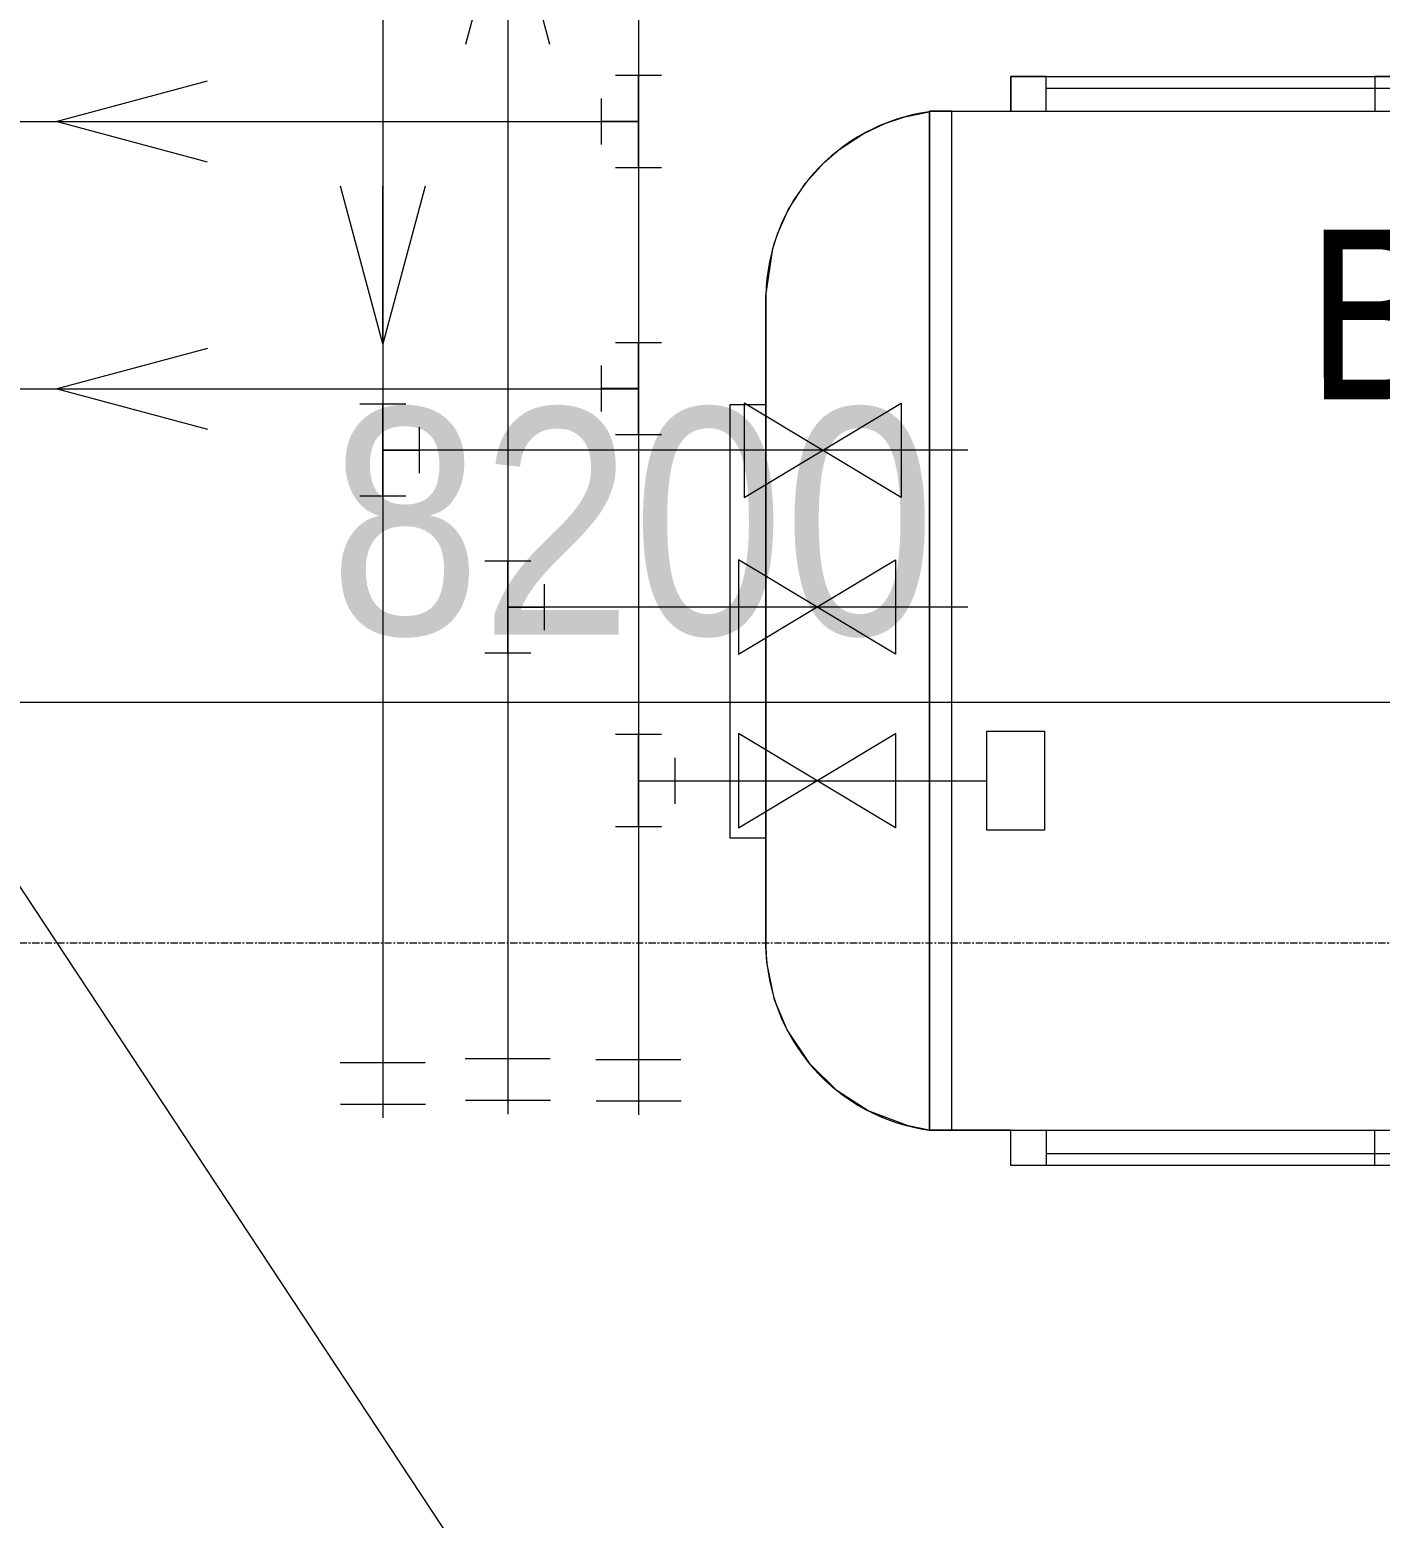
# Model space of a CAD drawing. Header units: millimetres. Extents: x 27447 to 251759, y -15958 to 82948.
# Drawn here: x 86576 to 88962, y 27421 to 30050 of the extents above; entities that cross this region are included whole.
import ezdxf

# ---------------------------------------------------------------- set-up
doc = ezdxf.new("R2010")
doc.units = ezdxf.units.MM
doc.linetypes.add('Grid Line', pattern=[22.225, 12.7, -3.175, 3.175, -3.175])
for name, color, linetype, lineweight in [('A-ANNO-DIMS', 211, 'Continuous', 9), ('A-ANNO-DIMS-160', 211, 'Continuous', 9), ('G-IMPT', 8, 'Continuous', 9), ('G-IMPT-3', 7, 'Continuous', 9), ('M-EQPM', 50, 'Continuous', 9), ('S-GRID-1', 1, 'Grid Line', 9)]:
    doc.layers.add(name, color=color, linetype=linetype, lineweight=lineweight)
doc.styles.add('UTM Avo', font='UTM Avo.ttf', dxfattribs={"width": 0.9, "height": 400})
doc.styles.add('VNI-Helve-Condense', font='VHELVCN.TTF', dxfattribs={"height": 300})
doc.dimstyles.new('1_Dim_chi_tiet_2_5', dxfattribs={"dimscale": 304.8, "dimtxt": 399.720379, "dimasz": 0.629921, "dimexe": 0.524934, "dimexo": 0.0625, "dimgap": 0.052493, "dimtad": 1, "dimdec": 0, "dimrnd": 5, "dimzin": 0, "dimdsep": 46, "dimtxsty": 'UTM Avo', "dimblk1": 'OBLIQUE', "dimblk2": 'OBLIQUE', "dimsah": 1, "dimcen": 0.09, "dimdle": 0.524934, "dimazin": 0, "dimtfac": 1, "dimtdec": 4, "dimtix": 1, "dimtmove": 0, "dimatfit": 3, "dimfxl": 1.049869, "dimfxlon": 1, "dimtvp": 1, "dimtolj": 1, "dimtzin": 0, "dimarcsym": 2})

# ---------------------------------------------------------------- blocks, each defined once
blk = doc.blocks.new('TKTC_BON NUOC MAI_260130 - TKTC_BON NUOC MAI_260130_dwg_T-3426654-TKCS_MB TUM MÁI')
at = {"layer": 'G-IMPT'}
for p, q in [((-100, -50), (-100, 50)), ((100, -50), (100, 50)), ((-100, 0), (100, 0)), ((0, 0), (0, -80)), ((-50, -80), (50, -80))]:
    blk.add_line(p, q, dxfattribs=at)
blk = doc.blocks.new('TKTC_BON NUOC MAI_260130 - TKTC_BON NUOC MAI_260130_dwg_V-3426651-TKCS_MB TUM MÁI')
at = {"layer": 'G-IMPT', "flags": 128}
blk.add_lwpolyline([(115.7, -69.4), (-115.7, 69.4), (-115.7, -69.4), (115.7, 69.4)], close=True, dxfattribs=at)
blk = doc.blocks.new('TKTC_BON NUOC MAI_260130 - TKTC_BON NUOC MAI_260130_dwg_AR-3426652-TKCS_MB TUM MÁI')
at = {"layer": 'G-IMPT'}
blk.add_line((96.6, 0), (-96.6, 0), dxfattribs=at)
at = {"layer": 'G-IMPT', "flags": 128}
blk.add_lwpolyline([(-96.6, 51.8), (96.6, 0), (-96.6, -51.8)], dxfattribs=at)
blk = doc.blocks.new('TKTC_BON NUOC MAI_260130 - TKTC_BON NUOC MAI_260130_dwg_T-3426665-TKCS_MB TUM MÁI')
at = {"layer": 'G-IMPT'}
for p, q in [((-100, -50), (-100, 50)), ((100, -50), (100, 50)), ((-100, 0), (100, 0)), ((0, 0), (0, -80)), ((-50, -80), (50, -80))]:
    blk.add_line(p, q, dxfattribs=at)
blk = doc.blocks.new('TKTC_BON NUOC MAI_260130 - TKTC_BON NUOC MAI_260130_dwg_AR-3426666-TKCS_MB TUM MÁI')
at = {"layer": 'G-IMPT'}
blk.add_line((96.6, 0), (-96.6, 0), dxfattribs=at)
at = {"layer": 'G-IMPT', "flags": 128}
blk.add_lwpolyline([(-96.6, 51.8), (96.6, 0), (-96.6, -51.8)], dxfattribs=at)
blk = doc.blocks.new('TKTC_BON NUOC MAI_260130 - TKTC_BON NUOC MAI_260130_dwg_bon 10m3-V13-TKCS_MB TUM MÁI')
at = {"layer": 'G-IMPT'}
for p, q in [((-110990.7, -828001.2), (-112714.5, -828001.2)), ((-110928.4, -828001.2), (-109214.6, -828001.2)), ((-112921.1, -828042.5), (-112921.1, -829841.3)), ((-112881.1, -828041.3), (-111695.7, -828041.3)), ((-111655.9, -828041.4), (-110262.6, -828041.4)), ((-110222.7, -828041.5), (-109048.3, -828041.5)), ((-109008.6, -829841.4), (-109008.6, -828042.6)), ((-113209.8, -828367.6), (-113209.8, -829516.3)), ((-108719.9, -828367.6), (-108719.9, -829516.3)), ((-112881.2, -829841.3), (-111695.8, -829841.3)), ((-111656, -829841.4), (-110262.7, -829841.4)), ((-110222.9, -829841.5), (-109048.4, -829841.5)), ((-110990.8, -829883), (-112714.7, -829883)), ((-110928.5, -829883), (-109214.7, -829883))]:
    blk.add_line(p, q, dxfattribs=at)
at = {"layer": 'G-IMPT', "flags": 128}
for points in [[(-109048.5, -828041.6), (-109048.5, -828041.6), (-109008.6, -828041.6), (-109008.6, -828042.6), (-108886.8, -828068.4), (-108818.2, -828109.4), (-108761.4, -828165.5), (-108719.3, -828233.8), (-108695.2, -828308.1), (-108688.7, -828367.6), (-108688.7, -829516.3), (-108703.7, -829609.7), (-108753.8, -829708.6), (-108794.3, -829754.3), (-108841.2, -829790.9), (-108887.3, -829815.8), (-108946.9, -829835.7), (-109008.6, -829841.4), (-109008.6, -829841.6), (-109048.4, -829841.6), (-109048.4, -829841.6), (-109152.4, -829841.6), (-109152.4, -829903.9), (-112777, -829903.9), (-112777, -829841.3), (-112881.2, -829841.3), (-112881.2, -829841.3), (-112921, -829841.3), (-112958.4, -829834), (-113028.8, -829807.3), (-113083.9, -829771.7), (-113131.6, -829725.1), (-113172.3, -829664.2), (-113194.3, -829611), (-113208, -829545.5), (-113209.8, -829516.3), (-113209.8, -828367.6), (-113197.6, -828283.7), (-113188.8, -828256.7), (-113169.5, -828214.2), (-113139.6, -828168.4), (-113106.9, -828132.3), (-113080.2, -828109.2), (-113037.9, -828081.4), (-112999.8, -828063.3), (-112964.4, -828051.4), (-112921.1, -828042.5), (-112920.9, -828041.3), (-112881.1, -828041.3), (-112776.8, -828041.3), (-112776.8, -827980.3), (-109152.3, -827980.3), (-109152.3, -828041.6), (-109108.5, -828041.6), (-109048.5, -828041.6)], [(-112714.5, -828042.5), (-112714.5, -827980.3), (-112776.8, -827980.3), (-112776.8, -828042.5)], [(-112071.6, -828042.6), (-112071.6, -827980.3), (-112133.9, -827980.3), (-112133.9, -828042.6)], [(-110928.4, -828042.7), (-110928.4, -827980.4), (-110990.7, -827980.4), (-110990.7, -828042.7)], [(-109860.3, -828042.8), (-109860.3, -827980.5), (-109922.5, -827980.5), (-109922.5, -828042.8)], [(-109152.3, -828042.8), (-109152.3, -827980.5), (-109214.6, -827980.5), (-109214.6, -828042.8)], [(-111695.9, -828005.2), (-111695.9, -829878.6), (-111656, -829878.6), (-111656, -828005.2), (-111695.9, -828005.2)], [(-110222.9, -828005.3), (-110222.9, -829878.7), (-110262.7, -829878.7), (-110262.7, -828005.3), (-110222.9, -828005.3)], [(-112920.9, -828041.3), (-112920.9, -829841.3), (-112881.2, -829841.3), (-112881.2, -828041.3), (-112920.9, -828041.3)], [(-109008.6, -828041.6), (-109008.6, -829841.6), (-109048.4, -829841.6), (-109048.4, -828041.6), (-109008.6, -828041.6)], [(-113273.4, -828559.9), (-113273.4, -829324.8), (-113209.8, -829324.8), (-113209.8, -828559.9), (-113273.4, -828559.9)], [(-108656.3, -828560), (-108656.3, -829324.8), (-108719.8, -829324.8), (-108719.8, -828560), (-108656.3, -828560)], [(-112714.7, -829841.3), (-112714.7, -829903.6), (-112777, -829903.6), (-112777, -829841.3)], [(-112071.7, -829841.4), (-112071.7, -829903.6), (-112134, -829903.6), (-112134, -829841.3)], [(-110928.5, -829841.4), (-110928.5, -829903.7), (-110990.8, -829903.7), (-110990.8, -829841.4)], [(-109860.4, -829841.5), (-109860.4, -829903.8), (-109922.7, -829903.8), (-109922.7, -829841.5)], [(-109152.4, -829841.6), (-109152.4, -829903.9), (-109214.7, -829903.9), (-109214.7, -829841.6)]]:
    blk.add_lwpolyline(points, dxfattribs=at)
at = {"layer": 'G-IMPT'}
for radius in [262.8, 224.3]:
    blk.add_circle((-110959.6, -828923.5), radius, dxfattribs=at)
for centre, start, end in [((-112875.9, -828373.5), 97.7762, 178.9906), ((-109053.8, -828373.5), 1.0137, 82.2282), ((-112875.9, -829510.4), 181.0137, 262.2282), ((-109053.8, -829510.4), 277.7762, 358.9906)]:
    blk.add_arc(centre, 334, start, end, dxfattribs=at)
at = {"layer": 'G-IMPT-3', "char_height": 300, "attachment_point": 3, "rotation": 0.0784, "line_spacing_factor": 1.081022, "style": 'VNI-Helve-Condense'}
for s, insert, width in [('BOÀN NÖÔÙC', (-110379.1, -828248.1), 2128.742), ('INOX 10M3', (-110313.6, -828715.3), 2252.856)]:
    blk.add_mtext(s, dxfattribs=dict(at, insert=insert, width=width))
blk = doc.blocks.new('TKTC_BON NUOC MAI_260130 - TKTC_BON NUOC MAI_260130_dwg-3426650-TKCS_MB TUM MÁI')
at = {"layer": 'G-IMPT'}
for p, q in [((-115952.5, -828067.1), (-115952.5, -833043.5)), ((-115731.7, -828068.6), (-115731.7, -833036.5)), ((-115500.9, -828077.1), (-115500.9, -833038)), ((-118339.8, -831283), (-115500.9, -831283)), ((-116758.8, -831755.4), (-115500.9, -831755.4)), ((-114918.7, -831863.9), (-115952.5, -831863.9)), ((-114918.7, -832141.1), (-115731.7, -832141.1)), ((-115500.9, -832447.7), (-114885.4, -832447.7)), ((-115656.5, -832939), (-115806.9, -832939)), ((-115425.7, -832940.5), (-115576.1, -832940.5)), ((-115877.3, -832946), (-116027.6, -832946)), ((-115876.7, -833019.5), (-116027.1, -833019.5)), ((-115656, -833012.6), (-115806.3, -833012.6)), ((-115425.2, -833014), (-115575.6, -833014))]:
    blk.add_line(p, q, dxfattribs=at)
at = {"layer": 'G-IMPT', "flags": 128}
blk.add_lwpolyline([(-116853.2, -832242.4), (-115239.7, -834686.9), (-114774.2, -834686.9)], dxfattribs=at)
blk.add_lwpolyline([(-114885.4, -832535.2), (-114885.4, -832360.2), (-114783.5, -832360.2), (-114783.5, -832535.2)], close=True, dxfattribs=at)
at = {"extrusion": (0, 0, -1)}
for name, p, xscale, yscale, zscale, rotation in [('TKTC_BON NUOC MAI_260130 - TKTC_BON NUOC MAI_260130_dwg_AR-3426666-TKCS_MB TUM MÁI', (115731.7, -831007.9), 1.441310281865282, 1.441310281865282, -1.441310281865282, 89.99937610666927), ('TKTC_BON NUOC MAI_260130 - TKTC_BON NUOC MAI_260130_dwg_T-3426665-TKCS_MB TUM MÁI', (115500.9, -831283), 0.8132393083069472, 0.8132393083069472, -0.8132393083069472, 90.00000000000001), ('TKTC_BON NUOC MAI_260130 - TKTC_BON NUOC MAI_260130_dwg_T-3426665-TKCS_MB TUM MÁI', (115500.9, -831754.7), 0.8132393083069472, 0.8132393083069472, -0.8132393083069472, 90.00000000000001)]:
    blk.add_blockref(name, p, dxfattribs=dict(at, xscale=xscale, yscale=yscale, zscale=zscale, rotation=rotation))
blk.add_blockref('TKTC_BON NUOC MAI_260130 - TKTC_BON NUOC MAI_260130_dwg_bon 10m3-V13-TKCS_MB TUM MÁI', (-2065.9, -3223.6))
for name, p, xscale, yscale, zscale, rotation in [('TKTC_BON NUOC MAI_260130 - TKTC_BON NUOC MAI_260130_dwg_AR-3426652-TKCS_MB TUM MÁI', (-116395.8, -831283), 1.385875271024317, 1.385875271024317, 1.385875271024317, 179.999376106405), ('TKTC_BON NUOC MAI_260130 - TKTC_BON NUOC MAI_260130_dwg_AR-3426652-TKCS_MB TUM MÁI', (-115952.4, -831536.7), 1.441310281865299, 1.441310281865299, 1.441310281865299, 269.9962119138713), ('TKTC_BON NUOC MAI_260130 - TKTC_BON NUOC MAI_260130_dwg_AR-3426652-TKCS_MB TUM MÁI', (-116395.6, -831755.4), 1.385875271024317, 1.385875271024317, 1.385875271024317, 179.999376106405), ('TKTC_BON NUOC MAI_260130 - TKTC_BON NUOC MAI_260130_dwg_T-3426654-TKCS_MB TUM MÁI', (-115952.5, -831863.9), 0.8132393083069475, 0.8132393083069475, 0.8132393083069475, 89.99999999999999), ('TKTC_BON NUOC MAI_260130 - TKTC_BON NUOC MAI_260130_dwg_T-3426654-TKCS_MB TUM MÁI', (-115731.7, -832141.1), 0.8132393083069475, 0.8132393083069475, 0.8132393083069475, 89.99999999999999), ('TKTC_BON NUOC MAI_260130 - TKTC_BON NUOC MAI_260130_dwg_T-3426654-TKCS_MB TUM MÁI', (-115500.9, -832447.7), 0.8132393083069475, 0.8132393083069475, 0.8132393083069475, 89.99999999999999)]:
    blk.add_blockref(name, p, dxfattribs=dict(xscale=xscale, yscale=yscale, zscale=zscale, rotation=rotation))
at = {"xscale": 1.199999999906868, "yscale": 1.199999999906868, "zscale": 1.199999999906868}
for p in [(-115175.4, -831863.9), (-115185.4, -832141.1), (-115185.4, -832447.7)]:
    blk.add_blockref('TKTC_BON NUOC MAI_260130 - TKTC_BON NUOC MAI_260130_dwg_V-3426651-TKCS_MB TUM MÁI', p, dxfattribs=at)
blk = doc.blocks.new('TKTC_BON NUOC MAI_260130 - TKTC_BON NUOC MAI_260130-2047084-TKCS_MB TUM MÁI')
blk.add_blockref('TKTC_BON NUOC MAI_260130 - TKTC_BON NUOC MAI_260130_dwg-3426650-TKCS_MB TUM MÁI', (169499.2, 843934.4))
blk = doc.blocks.new('DIMBLOCK79-TKCS_MB TUM MÁI')
at = {"layer": 'A-ANNO-DIMS-160'}
for p, q in [((83552.6, 29182.1), (83552.6, 28702.1)), ((83552.6, 28862.1), (83552.6, 29182.1)), ((91752.6, 29182.1), (91752.6, 28702.1)), ((91752.6, 28862.1), (91752.6, 29182.1)), ((83552.6, 28862.1), (91752.6, 28862.1))]:
    blk.add_line(p, q, dxfattribs=at)
at = {"layer": 'A-ANNO-DIMS-160', "lineweight": 25}
for p, q in [((83552.6, 28862.1), (83648.6, 28958.1)), ((91752.6, 28862.1), (91848.6, 28958.1)), ((83552.6, 28862.1), (83456.6, 28766.1)), ((91752.6, 28862.1), (91656.6, 28766.1))]:
    blk.add_line(p, q, dxfattribs=at)
at = {"layer": 'A-ANNO-DIMS-160', "color": 0, "insert": (87104.8, 29381.8), "char_height": 400, "width": 1314.636, "attachment_point": 1, "line_spacing_factor": 1.110334, "style": 'UTM Avo'}
blk.add_mtext('8200', dxfattribs=at)
blk = doc.blocks.new('_Oblique')
at = {"color": 0, "linetype": 'ByBlock', "lineweight": -2}
blk.add_line((-0.5, -0.5), (0.5, 0.5), dxfattribs=at)

msp = doc.modelspace()

# ---------------------------------------------------------------- linework, layer by layer
at = {"layer": 'S-GRID-1'}
msp.add_line((128131.3, 28436.9), (34592.6, 28436.9), dxfattribs=at)

# ---------------------------------------------------------------- block references
at = {"layer": 'M-EQPM'}
msp.add_blockref('TKTC_BON NUOC MAI_260130 - TKTC_BON NUOC MAI_260130-2047084-TKCS_MB TUM MÁI', (33652.6, 17236.9), dxfattribs=at)

# ---------------------------------------------------------------- dimensions: what is measured, and where the dimension line sits
at = {"layer": 'A-ANNO-DIMS'}
dim = msp.add_linear_dim(base=(91752.6, 28862.1), p1=(83552.6, 29182.1), p2=(91752.6, 29182.1), dimstyle='1_Dim_chi_tiet_2_5', override={"dimpost": '<>', "dimfxl": 8200}, dxfattribs=at)
dim.commit()
dim.dimension.update_dxf_attribs({"geometry": 'DIMBLOCK79-TKCS_MB TUM MÁI', "text_midpoint": (87652.6, 29085.1)})

doc.saveas('drawing.dxf')
